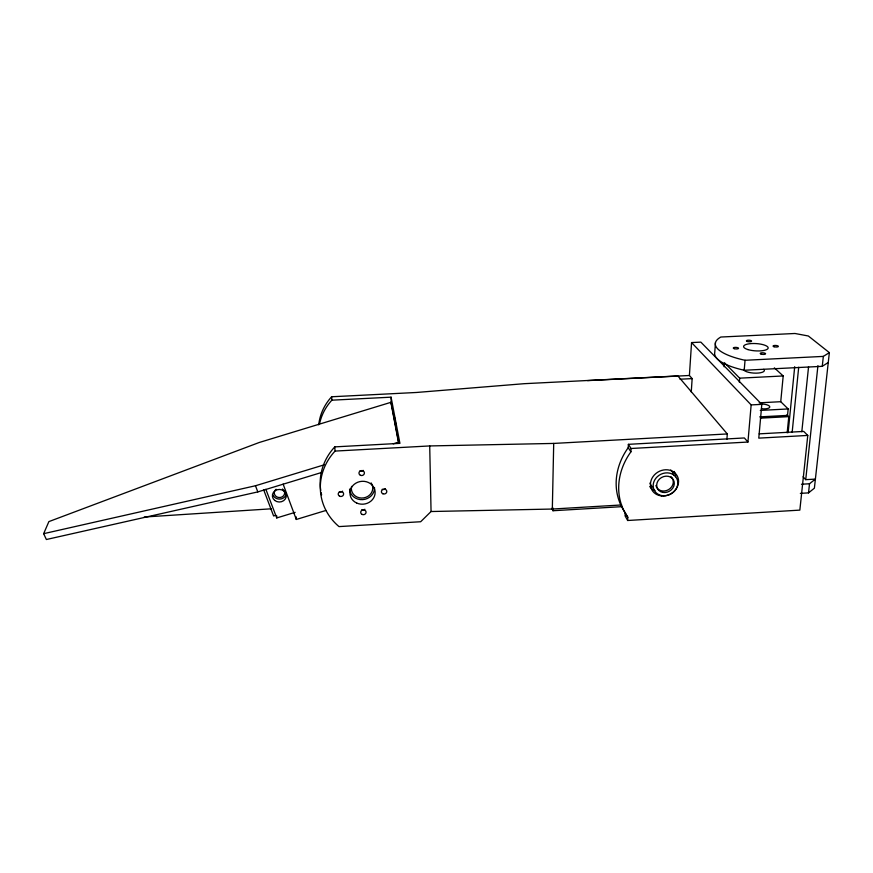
<?xml version="1.0" encoding="UTF-8"?>
<svg xmlns="http://www.w3.org/2000/svg" width="873" height="873" viewBox="0 0 873 873"><rect width="100%" height="100%" fill="white"/><g stroke="black" fill="none" stroke-linecap="round" stroke-linejoin="round"><path stroke-width="1.31" d="M325.989 510.443L296.296 519.468L296.329 516.969M319.682 423.307A54.257 50.23 -7.8 0 1 331.849 400.183L391.071 397.171L399.921 443.353L334.785 446.878L335.057 451.079A60.117 54.628 -8.5 0 0 339.008 526.594L420.666 521.738L431.055 511.523L552.325 509.046L553.711 443.429L727.307 433.946L726.882 439.37M622.209 506.635L552.991 510.738L553.046 508.042M295.15 512.342L276.73 517.94L276.828 515.954M628.385 444.335L631.048 448.493L747.943 442.044L744.363 437.962L628.385 444.335L628.233 447.663A65.289 56.767 -30.1 0 0 625.232 512.691L625.079 515.867L627.654 520.494L799.843 510.116L807.776 435.431L803.727 431.415L759.161 433.859M627.654 520.494L627.807 517.296A65.813 57.116 -30 0 1 630.895 451.843L631.048 448.493M691.263 391.966L692.147 378.609L689.408 375.488L691.558 342.576L700.844 342.129L761.813 404.352L758.779 438.126L807.776 435.431M715.467 342.685L714.769 352.299A56.123 16.925 3.8 0 0 744.211 370.25L822.257 366.333L828.259 362.491M724.121 366.769L724.426 362.731L739.682 378.162L783.201 375.957L780.735 401.7L788.166 408.946L787.522 415.395L759.706 416.879M739.344 382.232L739.682 378.162M744.211 370.25L745.04 360.276A56.309 16.587 3.6 0 1 720.825 337.033L794.976 333.486L808.343 335.996L829.35 352.627L814.389 488.171L808.529 492.885L800.355 493.365M747.943 442.044L751.151 404.908L691.558 342.576M787.173 432.866L788.788 416.639L786.922 414.795M788.133 432.659L794.703 366.693M792.16 432.277L798.697 367.249M801.807 431.753L808.562 366.747M801.469 484.231L809.511 483.762L815.393 479.102L805.724 479.659L817.936 365.667M808.529 492.885L809.511 483.762M822.257 366.333L823.337 356.402L829.35 352.627M321.297 472.577L257.819 491.903L46.378 539.514L43.65 533.676L48.877 521.607L259.172 442.513L390.897 402.333L392.032 405.836M43.65 533.676L255.462 485.759L324.352 464.785M393.243 443.811L398.437 442.229L390.897 402.333M275.781 515.288L273.609 515.954L263.701 489.895M144.252 517.023L271.274 508.806M552.325 509.046L621.609 504.954M760.285 410.419L788.166 408.946M760.459 418.156L788.788 416.639M335.057 451.079L429.712 445.939L553.711 443.429M759.15 402.835L780.735 401.7M751.151 404.908L761.813 404.352M745.04 360.276L823.337 356.402M587.573 380.617L689.408 375.488M318.732 424.813A53.864 49.925 -7.7 0 1 331.631 396.768L416.399 392.479L524.171 383.694L677.874 375.957L727.307 433.946M680.012 379.22L692.147 378.609M774.351 367.849L783.201 375.957M803.062 476.778L805.724 479.659M628.233 447.663L630.895 451.843M625.232 512.691L627.807 517.296M551.922 508.282L552.991 510.738M255.462 485.759L257.819 491.903M265.85 489.273L276.73 517.94M283.125 484.111L296.296 519.468M394.509 417.229L395.011 419.826M395.502 422.412L395.993 424.998M398.95 440.494L399.463 443.157M398.863 443.342L391.268 403.315L391.071 397.171M331.631 396.768L331.849 400.183M429.712 445.939L431.055 511.523M282.437 489.022A5.194 4.692 0.6 0 1 283.441 495.875A5.194 4.692 0.6 0 1 275.792 496.17A5.194 4.692 0.6 0 1 276.119 489.262M286.246 494.096A6.929 6.253 0.6 0 1 279.906 499.094A6.929 6.253 0.6 0 1 272.9 494.86M371.134 482.922A10.727 9.745 -6.8 0 1 363.877 497.872A10.727 9.745 -6.8 0 1 351.59 486.392M671.086 476.756A9.057 7.89 -29.2 0 1 668.489 489.698A9.057 7.89 -29.2 0 1 655.929 485.508M652.567 487.036A12.571 10.978 -29.3 0 1 649.959 483.064M670.737 469.99A12.571 10.978 -29.3 0 1 673.585 474.912M321.635 494.882A59.637 54.268 -8.5 0 1 321.133 492.645M320.74 490.386A59.637 54.268 -8.5 0 1 334.785 446.878M374.539 487.549A12.517 11.371 -6.8 0 1 362.611 499.64A12.517 11.371 -6.8 0 1 349.56 489.098M364.859 509.265A2.663 2.401 -7 0 1 361.673 509.832M385.397 488.716A2.674 2.433 -8.8 0 1 382.188 489.284M342.598 491.161A2.684 2.444 -4.8 0 1 339.379 491.728M363.19 470.351A2.695 2.466 -6.6 0 1 359.949 470.929M674.142 471.431A14.372 12.549 -29.3 0 1 675.571 476.713M654.979 490.55A14.372 12.549 -29.3 0 1 649.741 486.523M762.151 404.013A7.115 2.401 4.3 0 1 769.8 407.058A7.115 2.401 4.3 0 1 761.409 408.728M763.788 369.29A10.487 3.274 3.7 0 1 756.04 373.153A10.487 3.274 3.7 0 1 743.49 369.41M761.18 354.122A2.684 0.808 3.6 0 0 765.556 353.903A2.684 0.808 3.6 0 0 762.009 352.79A2.684 0.808 3.6 0 0 761.18 354.122M774.045 346.734A2.652 0.775 3.7 0 0 778.345 346.516A2.652 0.775 3.7 0 0 774.831 345.446A2.652 0.775 3.7 0 0 774.045 346.734M747.975 349.593A12.32 3.656 3.5 0 0 768 348.534A12.32 3.656 3.5 0 0 751.675 343.558A12.32 3.656 3.5 0 0 747.975 349.593M734.182 348.665A2.63 0.786 3.2 0 0 738.503 348.458A2.63 0.786 3.2 0 0 735.088 347.378A2.63 0.786 3.2 0 0 734.182 348.665M747.321 341.474A2.597 0.764 3.3 0 0 751.566 341.267A2.597 0.764 3.3 0 0 748.172 340.219A2.597 0.764 3.3 0 0 747.321 341.474M274.733 500.436A6.962 6.286 0.5 0 0 286.158 496.988A6.962 6.286 0.5 0 0 277.112 489.775A6.962 6.286 0.5 0 0 274.733 500.436M382.832 493.758A2.695 2.444 -8.9 0 0 386.794 491.401A2.695 2.444 -8.9 0 0 382.68 489.513A2.695 2.444 -8.9 0 0 382.832 493.758M662.727 492.383A9.079 7.901 -29.2 0 0 674.131 481.765A9.079 7.901 -29.2 0 0 659.639 478.906A9.079 7.901 -29.2 0 0 662.727 492.383M661.592 495.569A12.713 11.065 -29.2 0 0 677.579 480.717A12.713 11.065 -29.2 0 0 657.304 476.702A12.713 11.065 -29.2 0 0 661.592 495.569M356.686 503.023A12.615 11.447 -6.9 0 0 375.128 492.012A12.615 11.447 -6.9 0 0 355.78 483.216A12.615 11.447 -6.9 0 0 356.686 503.023M362.142 514.437A2.684 2.423 -7 0 0 366.071 512.113A2.684 2.423 -7 0 0 361.968 510.247A2.684 2.423 -7 0 0 362.142 514.437M339.673 496.235A2.706 2.455 -4.9 0 0 343.624 493.878A2.706 2.455 -4.9 0 0 339.466 491.979A2.706 2.455 -4.9 0 0 339.673 496.235M360.418 475.283A2.717 2.488 -6.7 0 0 364.401 472.904A2.717 2.488 -6.7 0 0 360.233 470.973A2.717 2.488 -6.7 0 0 360.418 475.283M661.134 495.831A14.481 12.626 -29.2 0 0 678.026 477.771A14.481 12.626 -29.2 0 0 654.379 474.934A14.481 12.626 -29.2 0 0 661.134 495.831"/></g></svg>
